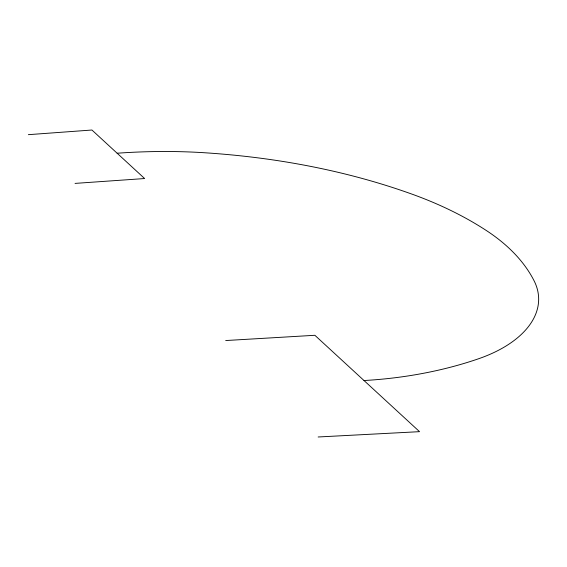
<?xml version="1.0" encoding="UTF-8"?>
<svg xmlns="http://www.w3.org/2000/svg" width="567" height="567" viewBox="0 0 567 567"><rect width="100%" height="100%" fill="white"/><g stroke="black" fill="none" stroke-linecap="round" stroke-linejoin="round"><path stroke-width="0.85" d="M28.35 134.67L91.932 130.02L144.628 178.541L75.057 183.396M225.701 340.54L314.869 335.288L419.545 431.664L318.151 436.98M364.007 380.528A240.748 124.931 -3.2 0 0 478.697 358.713A123.911 68.635 -1 0 0 534.057 280.729A262.464 150.262 -5.4 0 0 486.025 230.315A444.868 271.699 -10.9 0 0 411.366 193.914A870.104 586.59 -25.1 0 0 205.566 152.814A429.375 246.751 -13.1 0 0 117.135 153.225"/></g></svg>
